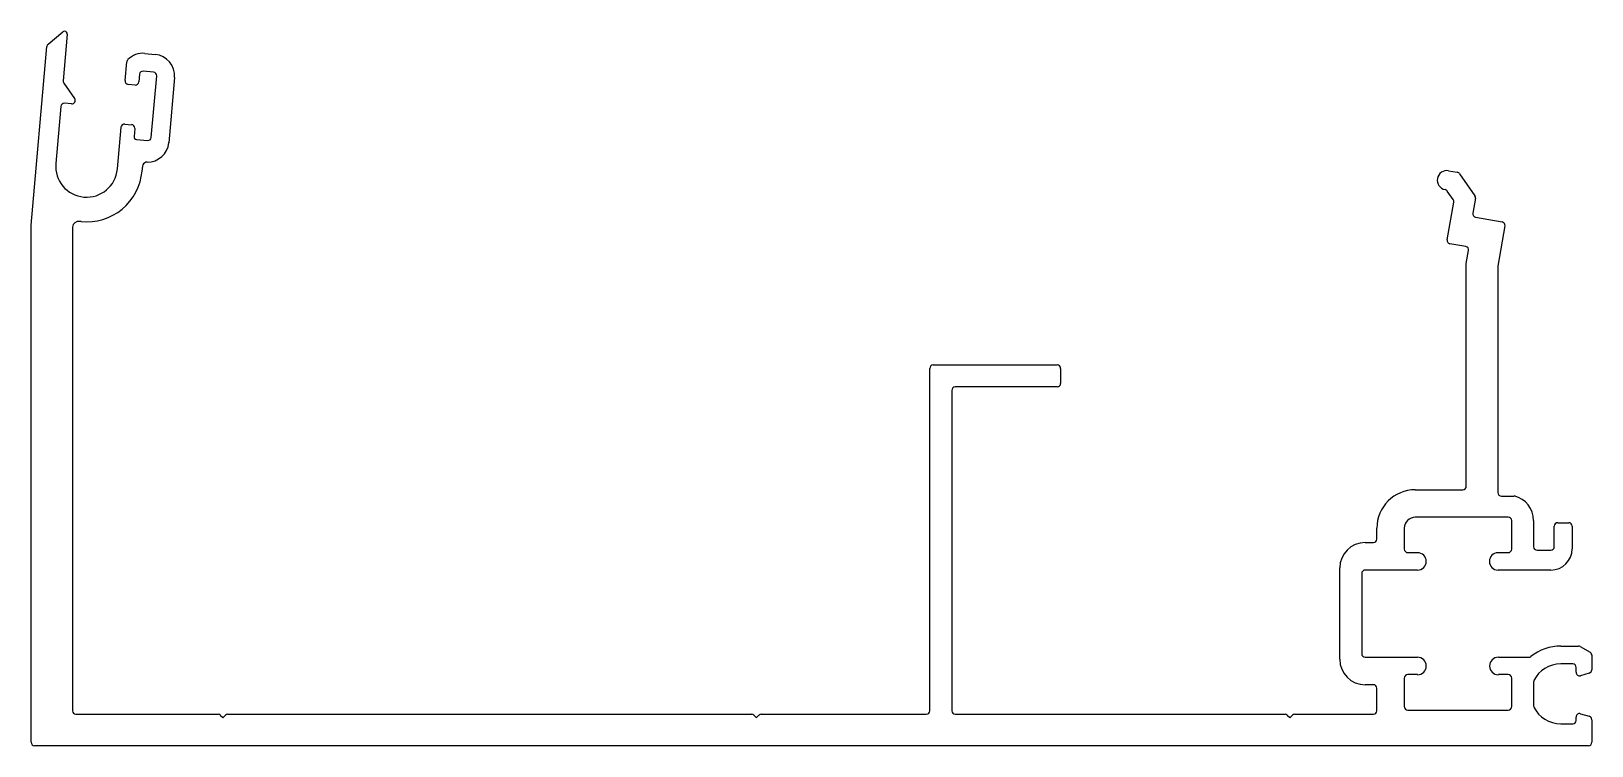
# Model space of a CAD drawing. Extents: x -49 to 64, y 1 to 53.
import ezdxf

# ---------------------------------------------------------------- set-up
doc = ezdxf.new("R2010")
doc.units = 0
doc.layers.add('1', color=4, linetype='CONTINUOUS')

msp = doc.modelspace()

# ---------------------------------------------------------------- linework, layer by layer
at = {"layer": '1', "color": 7}
for p, q in [((-48.14, 52.18), (-47.08, 53.08)), ((-46.75, 52.91), (-47.05, 49.51)), ((-49.37, 39), (-48.23, 52.01)), ((-41.11, 51.5), (-40.35, 51.43)), ((-42.54, 49.52), (-42.42, 50.89)), ((-41.49, 49.98), (-41.54, 49.43)), ((-40.47, 50.14), (-41.22, 50.21)), ((-47, 49.34), (-46.21, 48.22)), ((-41.81, 49.2), (-42.31, 49.25)), ((-40.63, 45.39), (-40.24, 49.87)), ((-38.94, 49.76), (-39.36, 45)), ((-46.44, 47.83), (-46.94, 47.87)), ((-47.21, 47.64), (-47.57, 43.48)), ((-43.1, 43.09), (-42.83, 46.13)), ((-42.56, 46.36), (-42.07, 46.31)), ((-41.84, 46.04), (-41.89, 45.45)), ((-41.71, 45.23), (-40.9, 45.16)), ((-41.27, 43.3), (-41.31, 42.93)), ((-41.11, 43.53), (-41.19, 43.47)), ((53.76, 42.96), (54.38, 42.85)), ((54.55, 42.74), (55.67, 41.14)), ((54.1, 40.85), (53.66, 41.48)), ((55.71, 40.95), (55.52, 39.86)), ((53.66, 37.93), (54.14, 40.67)), ((-49.37, 1.32), (-49.37, 39)), ((-46.37, 38.85), (-46.37, 3.62)), ((-45.73, 39.26), (-45.83, 39.26)), ((55.72, 39.57), (57.66, 39.23)), ((57.86, 38.94), (57.35, 36.01)), ((55.01, 37.43), (53.86, 37.64)), ((55.05, 36.21), (55.21, 37.14)), ((55.05, 19.97), (55.05, 36.21)), ((57.35, 36.01), (57.35, 19.51)), ((16.01, 3.62), (16.01, 28.56)), ((16.26, 28.81), (25.28, 28.81)), ((25.53, 28.56), (25.53, 27.46)), ((17.61, 26.96), (17.61, 3.62)), ((25.28, 27.21), (17.86, 27.21)), ((51.34, 19.72), (54.8, 19.72)), ((57.6, 19.26), (58.54, 19.26)), ((58.1, 17.72), (51.34, 17.72)), ((58.35, 15.39), (58.35, 17.47)), ((59.95, 17.47), (59.95, 15.57)), ((61.45, 15.57), (61.45, 17.07)), ((61.7, 17.32), (62.5, 17.32)), ((62.75, 17.07), (62.75, 15.42)), ((48.54, 16.12), (48.54, 16.92)), ((50.54, 16.92), (50.54, 15.39)), ((47.69, 15.87), (48.29, 15.87)), ((50.79, 15.14), (51.5, 15.14)), ((57.36, 15.14), (58.1, 15.14)), ((60.2, 15.32), (61.2, 15.32)), ((45.84, 7.37), (45.84, 14.02)), ((50.79, 13.87), (47.69, 13.87)), ((51.5, 13.87), (50.79, 13.87)), ((61.2, 13.87), (57.36, 13.87)), ((47.44, 13.62), (47.44, 7.77)), ((61.92, 8.33), (63.21, 8.33)), ((63.33, 8.29), (64.05, 7.88)), ((47.69, 7.52), (50.79, 7.52)), ((50.79, 7.52), (51.5, 7.52)), ((57.38, 7.52), (59.6, 7.52)), ((62.79, 7.03), (61.92, 7.03)), ((64.18, 7.66), (64.18, 6.6)), ((50.54, 6), (50.54, 3.92)), ((51.5, 6.25), (50.79, 6.25)), ((58.1, 6.25), (57.38, 6.25)), ((58.35, 3.92), (58.35, 6)), ((59.95, 5.71), (59.95, 3.99)), ((63.04, 6.42), (63.04, 6.78)), ((64, 6.36), (63.36, 6.17)), ((48.29, 5.52), (47.69, 5.52)), ((48.54, 3.62), (48.54, 5.27)), ((50.79, 3.67), (58.1, 3.67)), ((-46.12, 3.37), (-35.75, 3.37)), ((-35.61, 3.31), (-35.42, 3.12)), ((-35.42, 3.11), (-35.23, 3.3)), ((-35.42, 3.12), (-35.42, 3.11)), ((-35.42, 3.12), (-35.42, 3.12)), ((-35.09, 3.37), (3.06, 3.37)), ((3.2, 3.31), (3.39, 3.12)), ((3.39, 3.11), (3.58, 3.3)), ((3.39, 3.12), (3.39, 3.12)), ((3.39, 3.12), (3.39, 3.11)), ((3.73, 3.37), (15.76, 3.37)), ((17.86, 3.37), (41.87, 3.37)), ((42.02, 3.31), (42.21, 3.12)), ((42.21, 3.11), (42.4, 3.3)), ((42.21, 3.12), (42.21, 3.12)), ((42.21, 3.12), (42.21, 3.11)), ((42.54, 3.37), (48.29, 3.37)), ((61.92, 2.67), (62.79, 2.67)), ((63.04, 2.92), (63.04, 3.16)), ((63.36, 3.4), (64, 3.22)), ((64.18, 2.97), (64.18, 1.32)), ((63.93, 1.07), (-49.12, 1.07))]:
    msp.add_line(p, q, dxfattribs=at)
for centre, radius, start, end in [((-46.95, 52.92), 0.2, 85, 130.0001), ((-46.95, 52.92), 0.2, 355, 85), ((-47.98, 51.99), 0.25, 129.9999, 174.9998), ((-41.24, 49.96), 1.55, 85, 135.2849), ((-40.49, 49.89), 1.55, 355, 85), ((-42.17, 50.87), 0.25, 135.2849, 175), ((-41.24, 49.96), 0.25, 85, 175), ((-40.49, 49.89), 0.25, 354.9999, 85), ((-46.79, 49.49), 0.254, 175, 215), ((-42.29, 49.5), 0.25, 175, 265), ((-41.79, 49.45), 0.25, 265, 355), ((-46.96, 47.62), 0.25, 85, 175), ((-46.42, 48.08), 0.25, 265, 35), ((-42.59, 46.11), 0.25, 85, 175), ((-42.09, 46.07), 0.25, 355, 85), ((-41.69, 45.43), 0.2, 175, 265), ((-40.9, 45.14), 1.55, 268.399, 355), ((-40.88, 45.41), 0.25, 265, 355), ((-45.34, 43.28), 2.25, 175, 355), ((-41.03, 43.28), 0.25, 130, 175), ((-40.95, 43.34), 0.25, 88.399, 130), ((-45.34, 43.28), 4.05, 264.3686, 355), ((53.64, 42.27), 0.7, 170, 258.7944), ((53.64, 42.27), 0.7, 80, 170), ((54.34, 42.6), 0.254, 35, 80), ((53.46, 41.34), 0.25, 35, 78.7944), ((55.46, 40.99), 0.254, 350, 35), ((53.89, 40.71), 0.25, 350, 35), ((55.77, 39.82), 0.25, 170, 260), ((-45.88, 38.77), 0.5, 85, 170.1743), ((57.62, 38.98), 0.25, 350, 80), ((53.9, 37.88), 0.25, 170, 260), ((54.97, 37.19), 0.25, 350, 80), ((16.26, 28.56), 0.25, 90, 180), ((25.28, 28.56), 0.25, 0, 90), ((25.28, 27.46), 0.25, 270, 360), ((17.86, 26.96), 0.25, 90, 180), ((51.34, 16.92), 2.8, 90, 180), ((54.8, 19.97), 0.25, 270, 360), ((57.6, 19.51), 0.25, 180, 270), ((58.1, 17.47), 1.85, 360, 76.2259), ((51.34, 16.92), 0.8, 90, 180), ((58.1, 17.47), 0.25, 360, 90), ((61.7, 17.07), 0.25, 90, 180), ((62.5, 17.07), 0.25, 0, 90), ((48.29, 16.12), 0.25, 270, 0), ((47.69, 14.02), 1.85, 90, 180), ((50.79, 15.39), 0.25, 180, 270), ((51.5, 14.5), 0.635, 270, 90), ((57.36, 14.5), 0.635, 90, 270), ((58.1, 15.39), 0.25, 270, 360), ((60.2, 15.57), 0.25, 180, 270), ((61.2, 15.57), 0.25, 270, 360), ((61.2, 15.42), 1.55, 270, 0), ((47.69, 13.62), 0.25, 90, 180), ((61.92, 4.85), 3.48, 90, 128.5071), ((63.21, 8.08), 0.25, 60, 90), ((47.69, 7.37), 1.85, 180, 270), ((47.69, 7.77), 0.25, 180, 270), ((51.5, 6.88), 0.635, 270, 90), ((57.38, 6.88), 0.635, 90, 270), ((59.6, 7.77), 0.25, 270, 308.5071), ((61.92, 4.85), 2.18, 90, 153.5746), ((62.79, 6.78), 0.25, 360, 90), ((63.93, 7.66), 0.25, 360, 60), ((50.79, 6), 0.25, 90, 180), ((58.1, 6), 0.25, 360, 90), ((60.2, 5.71), 0.25, 153.5746, 180), ((63.29, 6.42), 0.254, 180, 286.1443), ((63.93, 6.6), 0.25, 286.1443, 360), ((48.29, 5.27), 0.25, 0, 90), ((-46.12, 3.62), 0.25, 180, 270), ((15.76, 3.62), 0.25, 270, 0), ((17.86, 3.62), 0.25, 180, 270), ((48.29, 3.62), 0.25, 270, 0), ((50.79, 3.92), 0.25, 180, 270), ((58.1, 3.92), 0.25, 270, 360), ((60.2, 3.99), 0.25, 180, 206.4254), ((61.92, 4.85), 2.18, 206.4254, 270), ((63.29, 3.16), 0.254, 73.8557, 180), ((-35.75, 3.16), 0.203, 45, 90), ((-35.08, 3.15), 0.217, 92.0898, 134.2663), ((3.06, 3.16), 0.203, 45, 90), ((3.74, 3.15), 0.217, 92.0898, 134.2663), ((41.87, 3.16), 0.203, 45, 90), ((42.55, 3.15), 0.217, 92.0898, 134.2663), ((62.79, 2.92), 0.25, 270, 0), ((63.93, 2.97), 0.254, 0, 73.8557), ((-49.12, 1.32), 0.25, 180, 270), ((63.93, 1.32), 0.25, 270, 360)]:
    msp.add_arc(centre, radius, start, end, dxfattribs=at)

doc.saveas('drawing.dxf')
